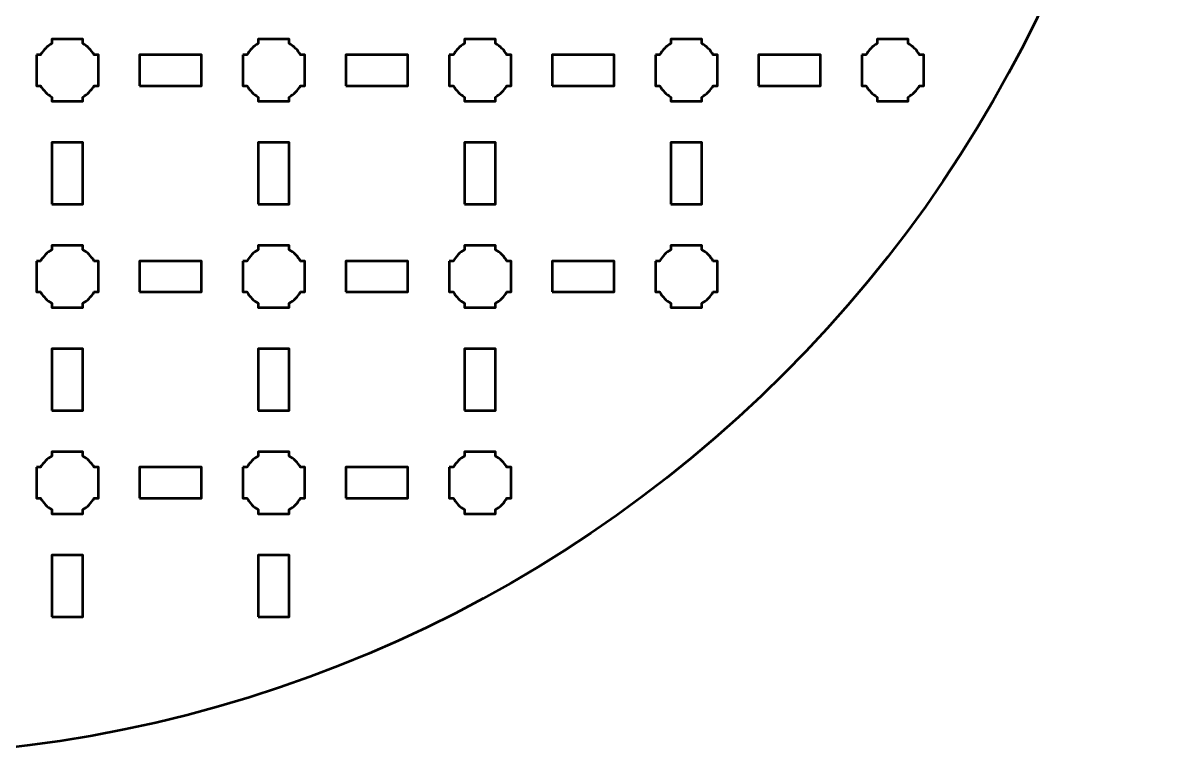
# Model space of a CAD drawing. Header units: centimetres. Extents: x -23.1 to 2.2, y -27.5 to -2.2.
# Drawn here: x -8.93 to 2.15, y -27.5 to -20.39 of the extents above; entities that cross this region are included whole.
import ezdxf

# ---------------------------------------------------------------- set-up
doc = ezdxf.new("R2010")
doc.units = ezdxf.units.CM
doc.header["$MEASUREMENT"] = 0
doc.layers.add('Layer 1', color=7, linetype='Continuous')

msp = doc.modelspace()

# ---------------------------------------------------------------- linework, layer by layer
at = {"layer": 'Layer 1', "lineweight": 53}
for points in [[(-7.8, -21), (-7.2, -21), (-7.2, -20.7), (-7.8, -20.7), (-7.8, -21)], [(-5.8, -21), (-5.2, -21), (-5.2, -20.7), (-5.8, -20.7), (-5.8, -21)], [(-3.8, -21), (-3.2, -21), (-3.2, -20.7), (-3.8, -20.7), (-3.8, -21)], [(-1.8, -21), (-1.2, -21), (-1.2, -20.7), (-1.8, -20.7), (-1.8, -21)], [(-8.65, -22.15), (-8.35, -22.15), (-8.35, -21.55), (-8.65, -21.55), (-8.65, -22.15)], [(-6.65, -22.15), (-6.35, -22.15), (-6.35, -21.55), (-6.65, -21.55), (-6.65, -22.15)], [(-4.65, -22.15), (-4.35, -22.15), (-4.35, -21.55), (-4.65, -21.55), (-4.65, -22.15)], [(-2.65, -22.15), (-2.35, -22.15), (-2.35, -21.55), (-2.65, -21.55), (-2.65, -22.15)], [(-7.8, -23), (-7.2, -23), (-7.2, -22.7), (-7.8, -22.7), (-7.8, -23)], [(-5.8, -23), (-5.2, -23), (-5.2, -22.7), (-5.8, -22.7), (-5.8, -23)], [(-3.8, -23), (-3.2, -23), (-3.2, -22.7), (-3.8, -22.7), (-3.8, -23)], [(-8.65, -24.15), (-8.35, -24.15), (-8.35, -23.55), (-8.65, -23.55), (-8.65, -24.15)], [(-6.65, -24.15), (-6.35, -24.15), (-6.35, -23.55), (-6.65, -23.55), (-6.65, -24.15)], [(-4.65, -24.15), (-4.35, -24.15), (-4.35, -23.55), (-4.65, -23.55), (-4.65, -24.15)], [(-7.8, -25), (-7.2, -25), (-7.2, -24.7), (-7.8, -24.7), (-7.8, -25)], [(-5.8, -25), (-5.2, -25), (-5.2, -24.7), (-5.8, -24.7), (-5.8, -25)], [(-8.65, -26.15), (-8.35, -26.15), (-8.35, -25.55), (-8.65, -25.55), (-8.65, -26.15)], [(-6.65, -26.15), (-6.35, -26.15), (-6.35, -25.55), (-6.65, -25.55), (-6.65, -26.15)]]:
    msp.add_lwpolyline(points, close=True, dxfattribs=at)
at = {"layer": 'Layer 1', "color": 250, "lineweight": 53}
msp.add_ellipse((-10.5, -14.85), major_axis=(0, 12.65), ratio=1, dxfattribs=at)
at = {"layer": 'Layer 1', "lineweight": 53}
for points in [[(-8.8, -20.7), (-8.8, -20.7), (-8.75985, -20.7), (-8.75985, -20.7), (-8.75985, -20.7), (-8.7335, -20.65447), (-8.69553, -20.6165), (-8.65, -20.59015), (-8.65, -20.59015), (-8.65, -20.59015), (-8.65, -20.55), (-8.65, -20.55), (-8.65, -20.55), (-8.65, -20.55), (-8.5, -20.55), (-8.5, -20.55), (-8.5, -20.55), (-8.5, -20.55), (-8.35, -20.55), (-8.35, -20.55), (-8.35, -20.55), (-8.35, -20.55), (-8.35, -20.59015), (-8.35, -20.59015), (-8.35, -20.59015), (-8.30447, -20.6165), (-8.2665, -20.65447), (-8.24015, -20.7), (-8.24015, -20.7), (-8.24015, -20.7), (-8.2, -20.7), (-8.2, -20.7), (-8.2, -20.7), (-8.2, -20.7), (-8.2, -20.85), (-8.2, -20.85), (-8.2, -20.85), (-8.2, -20.85), (-8.2, -21), (-8.2, -21), (-8.2, -21), (-8.2, -21), (-8.24015, -21), (-8.24015, -21), (-8.24015, -21), (-8.2665, -21.04553), (-8.30447, -21.0835), (-8.35, -21.10985), (-8.35, -21.10985), (-8.35, -21.10985), (-8.35, -21.15), (-8.35, -21.15), (-8.35, -21.15), (-8.35, -21.15), (-8.5, -21.15), (-8.5, -21.15), (-8.5, -21.15), (-8.5, -21.15), (-8.65, -21.15), (-8.65, -21.15), (-8.65, -21.15), (-8.65, -21.15), (-8.65, -21.10985), (-8.65, -21.10985), (-8.65, -21.10985), (-8.69553, -21.0835), (-8.7335, -21.04553), (-8.75985, -21), (-8.75985, -21), (-8.75985, -21), (-8.8, -21), (-8.8, -21), (-8.8, -21), (-8.8, -21), (-8.8, -20.85), (-8.8, -20.85), (-8.8, -20.85), (-8.8, -20.85), (-8.8, -20.7), (-8.8, -20.7)], [(-6.8, -20.7), (-6.8, -20.7), (-6.75985, -20.7), (-6.75985, -20.7), (-6.75985, -20.7), (-6.7335, -20.65447), (-6.69553, -20.6165), (-6.65, -20.59015), (-6.65, -20.59015), (-6.65, -20.59015), (-6.65, -20.55), (-6.65, -20.55), (-6.65, -20.55), (-6.65, -20.55), (-6.5, -20.55), (-6.5, -20.55), (-6.5, -20.55), (-6.5, -20.55), (-6.35, -20.55), (-6.35, -20.55), (-6.35, -20.55), (-6.35, -20.55), (-6.35, -20.59015), (-6.35, -20.59015), (-6.35, -20.59015), (-6.30447, -20.6165), (-6.2665, -20.65447), (-6.24015, -20.7), (-6.24015, -20.7), (-6.24015, -20.7), (-6.2, -20.7), (-6.2, -20.7), (-6.2, -20.7), (-6.2, -20.7), (-6.2, -20.85), (-6.2, -20.85), (-6.2, -20.85), (-6.2, -20.85), (-6.2, -21), (-6.2, -21), (-6.2, -21), (-6.2, -21), (-6.24015, -21), (-6.24015, -21), (-6.24015, -21), (-6.2665, -21.04553), (-6.30447, -21.0835), (-6.35, -21.10985), (-6.35, -21.10985), (-6.35, -21.10985), (-6.35, -21.15), (-6.35, -21.15), (-6.35, -21.15), (-6.35, -21.15), (-6.5, -21.15), (-6.5, -21.15), (-6.5, -21.15), (-6.5, -21.15), (-6.65, -21.15), (-6.65, -21.15), (-6.65, -21.15), (-6.65, -21.15), (-6.65, -21.10985), (-6.65, -21.10985), (-6.65, -21.10985), (-6.69553, -21.0835), (-6.7335, -21.04553), (-6.75985, -21), (-6.75985, -21), (-6.75985, -21), (-6.8, -21), (-6.8, -21), (-6.8, -21), (-6.8, -21), (-6.8, -20.85), (-6.8, -20.85), (-6.8, -20.85), (-6.8, -20.85), (-6.8, -20.7), (-6.8, -20.7)], [(-4.8, -20.7), (-4.8, -20.7), (-4.75985, -20.7), (-4.75985, -20.7), (-4.75985, -20.7), (-4.7335, -20.65447), (-4.69553, -20.6165), (-4.65, -20.59015), (-4.65, -20.59015), (-4.65, -20.59015), (-4.65, -20.55), (-4.65, -20.55), (-4.65, -20.55), (-4.65, -20.55), (-4.5, -20.55), (-4.5, -20.55), (-4.5, -20.55), (-4.5, -20.55), (-4.35, -20.55), (-4.35, -20.55), (-4.35, -20.55), (-4.35, -20.55), (-4.35, -20.59015), (-4.35, -20.59015), (-4.35, -20.59015), (-4.30447, -20.6165), (-4.2665, -20.65447), (-4.24015, -20.7), (-4.24015, -20.7), (-4.24015, -20.7), (-4.2, -20.7), (-4.2, -20.7), (-4.2, -20.7), (-4.2, -20.7), (-4.2, -20.85), (-4.2, -20.85), (-4.2, -20.85), (-4.2, -20.85), (-4.2, -21), (-4.2, -21), (-4.2, -21), (-4.2, -21), (-4.24015, -21), (-4.24015, -21), (-4.24015, -21), (-4.2665, -21.04553), (-4.30447, -21.0835), (-4.35, -21.10985), (-4.35, -21.10985), (-4.35, -21.10985), (-4.35, -21.15), (-4.35, -21.15), (-4.35, -21.15), (-4.35, -21.15), (-4.5, -21.15), (-4.5, -21.15), (-4.5, -21.15), (-4.5, -21.15), (-4.65, -21.15), (-4.65, -21.15), (-4.65, -21.15), (-4.65, -21.15), (-4.65, -21.10985), (-4.65, -21.10985), (-4.65, -21.10985), (-4.69553, -21.0835), (-4.7335, -21.04553), (-4.75985, -21), (-4.75985, -21), (-4.75985, -21), (-4.8, -21), (-4.8, -21), (-4.8, -21), (-4.8, -21), (-4.8, -20.85), (-4.8, -20.85), (-4.8, -20.85), (-4.8, -20.85), (-4.8, -20.7), (-4.8, -20.7)], [(-2.8, -20.7), (-2.8, -20.7), (-2.75985, -20.7), (-2.75985, -20.7), (-2.75985, -20.7), (-2.7335, -20.65447), (-2.69553, -20.6165), (-2.65, -20.59015), (-2.65, -20.59015), (-2.65, -20.59015), (-2.65, -20.55), (-2.65, -20.55), (-2.65, -20.55), (-2.65, -20.55), (-2.5, -20.55), (-2.5, -20.55), (-2.5, -20.55), (-2.5, -20.55), (-2.35, -20.55), (-2.35, -20.55), (-2.35, -20.55), (-2.35, -20.55), (-2.35, -20.59015), (-2.35, -20.59015), (-2.35, -20.59015), (-2.30447, -20.6165), (-2.2665, -20.65447), (-2.24015, -20.7), (-2.24015, -20.7), (-2.24015, -20.7), (-2.2, -20.7), (-2.2, -20.7), (-2.2, -20.7), (-2.2, -20.7), (-2.2, -20.85), (-2.2, -20.85), (-2.2, -20.85), (-2.2, -20.85), (-2.2, -21), (-2.2, -21), (-2.2, -21), (-2.2, -21), (-2.24015, -21), (-2.24015, -21), (-2.24015, -21), (-2.2665, -21.04553), (-2.30447, -21.0835), (-2.35, -21.10985), (-2.35, -21.10985), (-2.35, -21.10985), (-2.35, -21.15), (-2.35, -21.15), (-2.35, -21.15), (-2.35, -21.15), (-2.5, -21.15), (-2.5, -21.15), (-2.5, -21.15), (-2.5, -21.15), (-2.65, -21.15), (-2.65, -21.15), (-2.65, -21.15), (-2.65, -21.15), (-2.65, -21.10985), (-2.65, -21.10985), (-2.65, -21.10985), (-2.69553, -21.0835), (-2.7335, -21.04553), (-2.75985, -21), (-2.75985, -21), (-2.75985, -21), (-2.8, -21), (-2.8, -21), (-2.8, -21), (-2.8, -21), (-2.8, -20.85), (-2.8, -20.85), (-2.8, -20.85), (-2.8, -20.85), (-2.8, -20.7), (-2.8, -20.7)], [(-0.8, -20.7), (-0.8, -20.7), (-0.75985, -20.7), (-0.75985, -20.7), (-0.75985, -20.7), (-0.7335, -20.65447), (-0.69553, -20.6165), (-0.65, -20.59015), (-0.65, -20.59015), (-0.65, -20.59015), (-0.65, -20.55), (-0.65, -20.55), (-0.65, -20.55), (-0.65, -20.55), (-0.5, -20.55), (-0.5, -20.55), (-0.5, -20.55), (-0.5, -20.55), (-0.35, -20.55), (-0.35, -20.55), (-0.35, -20.55), (-0.35, -20.55), (-0.35, -20.59015), (-0.35, -20.59015), (-0.35, -20.59015), (-0.30447, -20.6165), (-0.2665, -20.65447), (-0.24015, -20.7), (-0.24015, -20.7), (-0.24015, -20.7), (-0.2, -20.7), (-0.2, -20.7), (-0.2, -20.7), (-0.2, -20.7), (-0.2, -20.85), (-0.2, -20.85), (-0.2, -20.85), (-0.2, -20.85), (-0.2, -21), (-0.2, -21), (-0.2, -21), (-0.2, -21), (-0.24015, -21), (-0.24015, -21), (-0.24015, -21), (-0.2665, -21.04553), (-0.30447, -21.0835), (-0.35, -21.10985), (-0.35, -21.10985), (-0.35, -21.10985), (-0.35, -21.15), (-0.35, -21.15), (-0.35, -21.15), (-0.35, -21.15), (-0.5, -21.15), (-0.5, -21.15), (-0.5, -21.15), (-0.5, -21.15), (-0.65, -21.15), (-0.65, -21.15), (-0.65, -21.15), (-0.65, -21.15), (-0.65, -21.10985), (-0.65, -21.10985), (-0.65, -21.10985), (-0.69553, -21.0835), (-0.7335, -21.04553), (-0.75985, -21), (-0.75985, -21), (-0.75985, -21), (-0.8, -21), (-0.8, -21), (-0.8, -21), (-0.8, -21), (-0.8, -20.85), (-0.8, -20.85), (-0.8, -20.85), (-0.8, -20.85), (-0.8, -20.7), (-0.8, -20.7)], [(-8.8, -22.7), (-8.8, -22.7), (-8.75985, -22.7), (-8.75985, -22.7), (-8.75985, -22.7), (-8.7335, -22.65447), (-8.69553, -22.6165), (-8.65, -22.59015), (-8.65, -22.59015), (-8.65, -22.59015), (-8.65, -22.55), (-8.65, -22.55), (-8.65, -22.55), (-8.65, -22.55), (-8.5, -22.55), (-8.5, -22.55), (-8.5, -22.55), (-8.5, -22.55), (-8.35, -22.55), (-8.35, -22.55), (-8.35, -22.55), (-8.35, -22.55), (-8.35, -22.59015), (-8.35, -22.59015), (-8.35, -22.59015), (-8.30447, -22.6165), (-8.2665, -22.65447), (-8.24015, -22.7), (-8.24015, -22.7), (-8.24015, -22.7), (-8.2, -22.7), (-8.2, -22.7), (-8.2, -22.7), (-8.2, -22.7), (-8.2, -22.85), (-8.2, -22.85), (-8.2, -22.85), (-8.2, -22.85), (-8.2, -23), (-8.2, -23), (-8.2, -23), (-8.2, -23), (-8.24015, -23), (-8.24015, -23), (-8.24015, -23), (-8.2665, -23.04553), (-8.30447, -23.0835), (-8.35, -23.10985), (-8.35, -23.10985), (-8.35, -23.10985), (-8.35, -23.15), (-8.35, -23.15), (-8.35, -23.15), (-8.35, -23.15), (-8.5, -23.15), (-8.5, -23.15), (-8.5, -23.15), (-8.5, -23.15), (-8.65, -23.15), (-8.65, -23.15), (-8.65, -23.15), (-8.65, -23.15), (-8.65, -23.10985), (-8.65, -23.10985), (-8.65, -23.10985), (-8.69553, -23.0835), (-8.7335, -23.04553), (-8.75985, -23), (-8.75985, -23), (-8.75985, -23), (-8.8, -23), (-8.8, -23), (-8.8, -23), (-8.8, -23), (-8.8, -22.85), (-8.8, -22.85), (-8.8, -22.85), (-8.8, -22.85), (-8.8, -22.7), (-8.8, -22.7)], [(-6.8, -22.7), (-6.8, -22.7), (-6.75985, -22.7), (-6.75985, -22.7), (-6.75985, -22.7), (-6.7335, -22.65447), (-6.69553, -22.6165), (-6.65, -22.59015), (-6.65, -22.59015), (-6.65, -22.59015), (-6.65, -22.55), (-6.65, -22.55), (-6.65, -22.55), (-6.65, -22.55), (-6.5, -22.55), (-6.5, -22.55), (-6.5, -22.55), (-6.5, -22.55), (-6.35, -22.55), (-6.35, -22.55), (-6.35, -22.55), (-6.35, -22.55), (-6.35, -22.59015), (-6.35, -22.59015), (-6.35, -22.59015), (-6.30447, -22.6165), (-6.2665, -22.65447), (-6.24015, -22.7), (-6.24015, -22.7), (-6.24015, -22.7), (-6.2, -22.7), (-6.2, -22.7), (-6.2, -22.7), (-6.2, -22.7), (-6.2, -22.85), (-6.2, -22.85), (-6.2, -22.85), (-6.2, -22.85), (-6.2, -23), (-6.2, -23), (-6.2, -23), (-6.2, -23), (-6.24015, -23), (-6.24015, -23), (-6.24015, -23), (-6.2665, -23.04553), (-6.30447, -23.0835), (-6.35, -23.10985), (-6.35, -23.10985), (-6.35, -23.10985), (-6.35, -23.15), (-6.35, -23.15), (-6.35, -23.15), (-6.35, -23.15), (-6.5, -23.15), (-6.5, -23.15), (-6.5, -23.15), (-6.5, -23.15), (-6.65, -23.15), (-6.65, -23.15), (-6.65, -23.15), (-6.65, -23.15), (-6.65, -23.10985), (-6.65, -23.10985), (-6.65, -23.10985), (-6.69553, -23.0835), (-6.7335, -23.04553), (-6.75985, -23), (-6.75985, -23), (-6.75985, -23), (-6.8, -23), (-6.8, -23), (-6.8, -23), (-6.8, -23), (-6.8, -22.85), (-6.8, -22.85), (-6.8, -22.85), (-6.8, -22.85), (-6.8, -22.7), (-6.8, -22.7)], [(-4.8, -22.7), (-4.8, -22.7), (-4.75985, -22.7), (-4.75985, -22.7), (-4.75985, -22.7), (-4.7335, -22.65447), (-4.69553, -22.6165), (-4.65, -22.59015), (-4.65, -22.59015), (-4.65, -22.59015), (-4.65, -22.55), (-4.65, -22.55), (-4.65, -22.55), (-4.65, -22.55), (-4.5, -22.55), (-4.5, -22.55), (-4.5, -22.55), (-4.5, -22.55), (-4.35, -22.55), (-4.35, -22.55), (-4.35, -22.55), (-4.35, -22.55), (-4.35, -22.59015), (-4.35, -22.59015), (-4.35, -22.59015), (-4.30447, -22.6165), (-4.2665, -22.65447), (-4.24015, -22.7), (-4.24015, -22.7), (-4.24015, -22.7), (-4.2, -22.7), (-4.2, -22.7), (-4.2, -22.7), (-4.2, -22.7), (-4.2, -22.85), (-4.2, -22.85), (-4.2, -22.85), (-4.2, -22.85), (-4.2, -23), (-4.2, -23), (-4.2, -23), (-4.2, -23), (-4.24015, -23), (-4.24015, -23), (-4.24015, -23), (-4.2665, -23.04553), (-4.30447, -23.0835), (-4.35, -23.10985), (-4.35, -23.10985), (-4.35, -23.10985), (-4.35, -23.15), (-4.35, -23.15), (-4.35, -23.15), (-4.35, -23.15), (-4.5, -23.15), (-4.5, -23.15), (-4.5, -23.15), (-4.5, -23.15), (-4.65, -23.15), (-4.65, -23.15), (-4.65, -23.15), (-4.65, -23.15), (-4.65, -23.10985), (-4.65, -23.10985), (-4.65, -23.10985), (-4.69553, -23.0835), (-4.7335, -23.04553), (-4.75985, -23), (-4.75985, -23), (-4.75985, -23), (-4.8, -23), (-4.8, -23), (-4.8, -23), (-4.8, -23), (-4.8, -22.85), (-4.8, -22.85), (-4.8, -22.85), (-4.8, -22.85), (-4.8, -22.7), (-4.8, -22.7)], [(-2.8, -22.7), (-2.8, -22.7), (-2.75985, -22.7), (-2.75985, -22.7), (-2.75985, -22.7), (-2.7335, -22.65447), (-2.69553, -22.6165), (-2.65, -22.59015), (-2.65, -22.59015), (-2.65, -22.59015), (-2.65, -22.55), (-2.65, -22.55), (-2.65, -22.55), (-2.65, -22.55), (-2.5, -22.55), (-2.5, -22.55), (-2.5, -22.55), (-2.5, -22.55), (-2.35, -22.55), (-2.35, -22.55), (-2.35, -22.55), (-2.35, -22.55), (-2.35, -22.59015), (-2.35, -22.59015), (-2.35, -22.59015), (-2.30447, -22.6165), (-2.2665, -22.65447), (-2.24015, -22.7), (-2.24015, -22.7), (-2.24015, -22.7), (-2.2, -22.7), (-2.2, -22.7), (-2.2, -22.7), (-2.2, -22.7), (-2.2, -22.85), (-2.2, -22.85), (-2.2, -22.85), (-2.2, -22.85), (-2.2, -23), (-2.2, -23), (-2.2, -23), (-2.2, -23), (-2.24015, -23), (-2.24015, -23), (-2.24015, -23), (-2.2665, -23.04553), (-2.30447, -23.0835), (-2.35, -23.10985), (-2.35, -23.10985), (-2.35, -23.10985), (-2.35, -23.15), (-2.35, -23.15), (-2.35, -23.15), (-2.35, -23.15), (-2.5, -23.15), (-2.5, -23.15), (-2.5, -23.15), (-2.5, -23.15), (-2.65, -23.15), (-2.65, -23.15), (-2.65, -23.15), (-2.65, -23.15), (-2.65, -23.10985), (-2.65, -23.10985), (-2.65, -23.10985), (-2.69553, -23.0835), (-2.7335, -23.04553), (-2.75985, -23), (-2.75985, -23), (-2.75985, -23), (-2.8, -23), (-2.8, -23), (-2.8, -23), (-2.8, -23), (-2.8, -22.85), (-2.8, -22.85), (-2.8, -22.85), (-2.8, -22.85), (-2.8, -22.7), (-2.8, -22.7)], [(-8.8, -24.7), (-8.8, -24.7), (-8.75985, -24.7), (-8.75985, -24.7), (-8.75985, -24.7), (-8.7335, -24.65447), (-8.69553, -24.6165), (-8.65, -24.59015), (-8.65, -24.59015), (-8.65, -24.59015), (-8.65, -24.55), (-8.65, -24.55), (-8.65, -24.55), (-8.65, -24.55), (-8.5, -24.55), (-8.5, -24.55), (-8.5, -24.55), (-8.5, -24.55), (-8.35, -24.55), (-8.35, -24.55), (-8.35, -24.55), (-8.35, -24.55), (-8.35, -24.59015), (-8.35, -24.59015), (-8.35, -24.59015), (-8.30447, -24.6165), (-8.2665, -24.65447), (-8.24015, -24.7), (-8.24015, -24.7), (-8.24015, -24.7), (-8.2, -24.7), (-8.2, -24.7), (-8.2, -24.7), (-8.2, -24.7), (-8.2, -24.85), (-8.2, -24.85), (-8.2, -24.85), (-8.2, -24.85), (-8.2, -25), (-8.2, -25), (-8.2, -25), (-8.2, -25), (-8.24015, -25), (-8.24015, -25), (-8.24015, -25), (-8.2665, -25.04553), (-8.30447, -25.0835), (-8.35, -25.10985), (-8.35, -25.10985), (-8.35, -25.10985), (-8.35, -25.15), (-8.35, -25.15), (-8.35, -25.15), (-8.35, -25.15), (-8.5, -25.15), (-8.5, -25.15), (-8.5, -25.15), (-8.5, -25.15), (-8.65, -25.15), (-8.65, -25.15), (-8.65, -25.15), (-8.65, -25.15), (-8.65, -25.10985), (-8.65, -25.10985), (-8.65, -25.10985), (-8.69553, -25.0835), (-8.7335, -25.04553), (-8.75985, -25), (-8.75985, -25), (-8.75985, -25), (-8.8, -25), (-8.8, -25), (-8.8, -25), (-8.8, -25), (-8.8, -24.85), (-8.8, -24.85), (-8.8, -24.85), (-8.8, -24.85), (-8.8, -24.7), (-8.8, -24.7)], [(-6.8, -24.7), (-6.8, -24.7), (-6.75985, -24.7), (-6.75985, -24.7), (-6.75985, -24.7), (-6.7335, -24.65447), (-6.69553, -24.6165), (-6.65, -24.59015), (-6.65, -24.59015), (-6.65, -24.59015), (-6.65, -24.55), (-6.65, -24.55), (-6.65, -24.55), (-6.65, -24.55), (-6.5, -24.55), (-6.5, -24.55), (-6.5, -24.55), (-6.5, -24.55), (-6.35, -24.55), (-6.35, -24.55), (-6.35, -24.55), (-6.35, -24.55), (-6.35, -24.59015), (-6.35, -24.59015), (-6.35, -24.59015), (-6.30447, -24.6165), (-6.2665, -24.65447), (-6.24015, -24.7), (-6.24015, -24.7), (-6.24015, -24.7), (-6.2, -24.7), (-6.2, -24.7), (-6.2, -24.7), (-6.2, -24.7), (-6.2, -24.85), (-6.2, -24.85), (-6.2, -24.85), (-6.2, -24.85), (-6.2, -25), (-6.2, -25), (-6.2, -25), (-6.2, -25), (-6.24015, -25), (-6.24015, -25), (-6.24015, -25), (-6.2665, -25.04553), (-6.30447, -25.0835), (-6.35, -25.10985), (-6.35, -25.10985), (-6.35, -25.10985), (-6.35, -25.15), (-6.35, -25.15), (-6.35, -25.15), (-6.35, -25.15), (-6.5, -25.15), (-6.5, -25.15), (-6.5, -25.15), (-6.5, -25.15), (-6.65, -25.15), (-6.65, -25.15), (-6.65, -25.15), (-6.65, -25.15), (-6.65, -25.10985), (-6.65, -25.10985), (-6.65, -25.10985), (-6.69553, -25.0835), (-6.7335, -25.04553), (-6.75985, -25), (-6.75985, -25), (-6.75985, -25), (-6.8, -25), (-6.8, -25), (-6.8, -25), (-6.8, -25), (-6.8, -24.85), (-6.8, -24.85), (-6.8, -24.85), (-6.8, -24.85), (-6.8, -24.7), (-6.8, -24.7)], [(-4.8, -24.7), (-4.8, -24.7), (-4.75985, -24.7), (-4.75985, -24.7), (-4.75985, -24.7), (-4.7335, -24.65447), (-4.69553, -24.6165), (-4.65, -24.59015), (-4.65, -24.59015), (-4.65, -24.59015), (-4.65, -24.55), (-4.65, -24.55), (-4.65, -24.55), (-4.65, -24.55), (-4.5, -24.55), (-4.5, -24.55), (-4.5, -24.55), (-4.5, -24.55), (-4.35, -24.55), (-4.35, -24.55), (-4.35, -24.55), (-4.35, -24.55), (-4.35, -24.59015), (-4.35, -24.59015), (-4.35, -24.59015), (-4.30447, -24.6165), (-4.2665, -24.65447), (-4.24015, -24.7), (-4.24015, -24.7), (-4.24015, -24.7), (-4.2, -24.7), (-4.2, -24.7), (-4.2, -24.7), (-4.2, -24.7), (-4.2, -24.85), (-4.2, -24.85), (-4.2, -24.85), (-4.2, -24.85), (-4.2, -25), (-4.2, -25), (-4.2, -25), (-4.2, -25), (-4.24015, -25), (-4.24015, -25), (-4.24015, -25), (-4.2665, -25.04553), (-4.30447, -25.0835), (-4.35, -25.10985), (-4.35, -25.10985), (-4.35, -25.10985), (-4.35, -25.15), (-4.35, -25.15), (-4.35, -25.15), (-4.35, -25.15), (-4.5, -25.15), (-4.5, -25.15), (-4.5, -25.15), (-4.5, -25.15), (-4.65, -25.15), (-4.65, -25.15), (-4.65, -25.15), (-4.65, -25.15), (-4.65, -25.10985), (-4.65, -25.10985), (-4.65, -25.10985), (-4.69553, -25.0835), (-4.7335, -25.04553), (-4.75985, -25), (-4.75985, -25), (-4.75985, -25), (-4.8, -25), (-4.8, -25), (-4.8, -25), (-4.8, -25), (-4.8, -24.85), (-4.8, -24.85), (-4.8, -24.85), (-4.8, -24.85), (-4.8, -24.7), (-4.8, -24.7)]]:
    msp.add_open_spline(points, degree=3, knots=[0, 0, 0, 0, 0.05, 0.05, 0.05, 0.05, 0.1, 0.1, 0.1, 0.1, 0.15, 0.15, 0.15, 0.15, 0.2, 0.2, 0.2, 0.2, 0.25, 0.25, 0.25, 0.25, 0.3, 0.3, 0.3, 0.3, 0.35, 0.35, 0.35, 0.35, 0.4, 0.4, 0.4, 0.4, 0.45, 0.45, 0.45, 0.45, 0.5, 0.5, 0.5, 0.5, 0.55, 0.55, 0.55, 0.55, 0.6, 0.6, 0.6, 0.6, 0.65, 0.65, 0.65, 0.65, 0.7, 0.7, 0.7, 0.7, 0.75, 0.75, 0.75, 0.75, 0.8, 0.8, 0.8, 0.8, 0.85, 0.85, 0.85, 0.85, 0.9, 0.9, 0.9, 0.9, 0.95, 0.95, 0.95, 0.95, 1, 1, 1, 1], dxfattribs=at)

doc.saveas('drawing.dxf')
